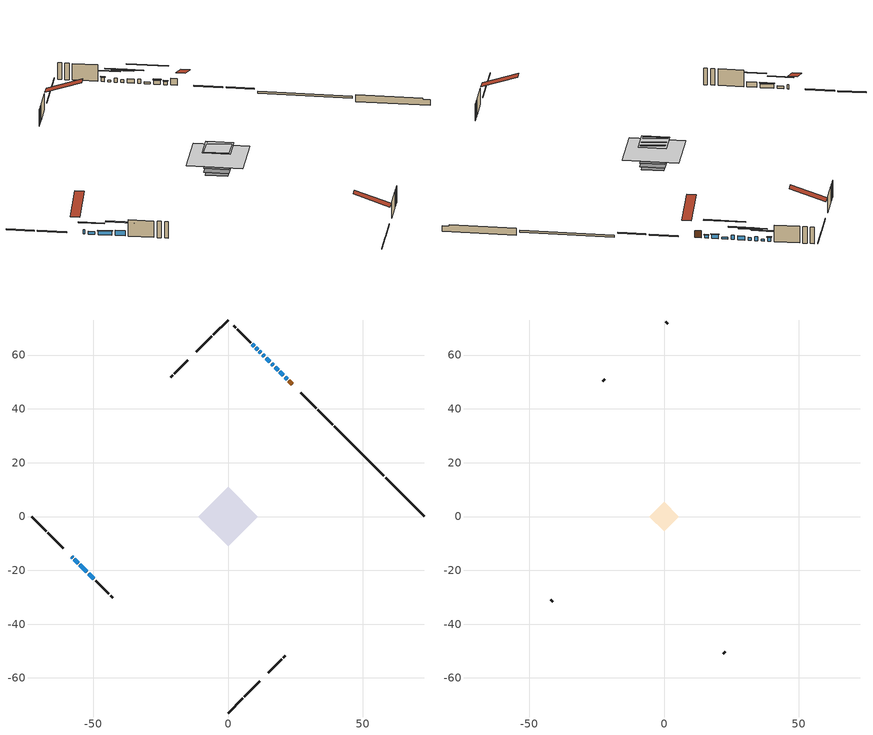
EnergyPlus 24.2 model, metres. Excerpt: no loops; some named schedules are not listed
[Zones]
conditioned space
 floor outside (Floor1 construction): -3.12,0 0,3.12 3.12,0 0,-3.12 z1.17
 floor adiabatic (Floor4 construction): -4.83,0 0,4.83 4.83,0 0,-4.83 z1.17
 floor adiabatic (AdiabaticFloorConstruction): -11.01,0 0,11.01 11.01,0 0,-11.01 z3.61
 floor foundation (Slab1 construction): -4.42,0 0,4.42 4.42,0 0,-4.42 z-0.9
 floor foundation (Slab2 construction): -4.83,0 0,4.83 4.83,0 0,-4.83 z0
 wall outside (RimJoist1 construction): 0,-73.04 5.47,-67.58 / -73.04,0 -67.58,-5.47 / 0,73.04 -5.47,67.58 / 38.86,34.18 33.4,39.65 z1.17:1.47
 wall outside (RimJoist2 construction): 6.12,-66.92 11.79,-61.25 / -66.92,-6.12 -61.25,-11.79 / -6.12,66.92 -11.79,61.25 / 32.74,40.3 27.07,45.97 z1.17:1.47
 wall outside (AdiabaticWallConstruction 1): 23.88,49.17 22.6,50.45 z1.17:3.2
 wall outside (AdiabaticWallConstruction): -58.06,-14.98 -57.74,-15.31 / 16.83,56.22 16.18,56.87 z1.17:2.39; -57.08,-15.96 -55.75,-17.29 z1.17:1.98; 21.94,51.1 21.28,51.77 / 13.54,59.51 12.89,60.16 z1.17:2.02; 20.62,52.42 19.29,53.75 / 15.52,57.52 14.19,58.85 z1.17:2.31; -55.09,-17.95 -52.45,-20.59 / 12.23,60.81 11.63,61.41 / 9.73,63.31 9.1,63.94 z1.17:2.3; 18.63,54.41 17.48,55.56 / 10.97,62.07 10.39,62.66 z1.17:1.68; -51.79,-21.25 -49.89,-23.15 z1.17:2.69
 wall outside (Wall1 construction): 14.98,-58.06 19.92,-53.12 / -49.23,-23.81 -44.3,-28.75 / -14.98,58.06 -19.92,53.12 / 8.45,64.6 3.51,69.54 z1.17:6.05
 wall outside (Wall3 construction): 20.58,-52.47 21.37,-51.67 / -43.64,-29.4 -42.84,-30.2 / -20.58,52.47 -21.37,51.67 / 2.85,70.19 2.06,70.99 z1.17:6.05
 wall foundation (FoundationWall1 construction): 58.6,14.44,-0.9 58.6,14.44,1.17 71.6,1.44,1.17 71.6,1.44,0.76 73.04,0,0.76 73.04,0,-0.9
 wall foundation (FoundationWall2 construction): 57.95,15.1 39.52,33.52 z0:0.61
 window (WindowConstruction 10): -58.06,-14.98 -57.74,-15.31 z1.17:2.39
 window (WindowConstruction 6): -57.08,-15.96 -55.75,-17.29 z1.17:1.98
 window (WindowConstruction 7): 21.94,51.1 21.28,51.77 z1.17:2.02
 window (WindowConstruction 8): 20.62,52.42 19.29,53.75 z1.17:2.31
 window (WindowConstruction 9): -55.09,-17.95 -52.45,-20.59 z1.17:2.3
 window (WindowConstruction 12): 18.63,54.41 17.48,55.56 z1.17:1.68
 window (WindowConstruction 11): 16.83,56.22 16.18,56.87 z1.17:2.39
 window (WindowConstruction): 15.52,57.52 14.19,58.85 z1.17:2.31
 window (WindowConstruction 1): 13.53,59.51 12.89,60.16 z1.17:2.02
 window (WindowConstruction 2): 12.23,60.81 11.63,61.41 z1.17:2.3
 window (WindowConstruction 3): 10.97,62.07 10.39,62.66 z1.17:1.68
 window (WindowConstruction 4): 9.73,63.31 9.1,63.94 z1.17:2.3
 window (WindowConstruction 5): -51.79,-21.25 -49.89,-23.15 z1.17:2.69
 door (Door): 23.88,49.17 22.6,50.45 z1.17:3.2
 ceiling adiabatic (AdiabaticFloorConstruction): 0,-11.01 11.01,0 0,11.01 -11.01,0 z3.61
attic - vented
 floor to conditioned space (Floor2 construction Reversed): -4.85,0 0,4.85 4.85,0 0,-4.85 z6.05
 floor to conditioned space (Floor3 construction Reversed): -5.49,0 0,5.49 5.49,0 0,-5.49 z6.05
 wall outside (Wall4 construction): 22.03,-51.01 22.77,-50.27 / -42.19,-30.86 -41.45,-31.6 / -22.03,51.01 -22.77,50.27 / 1.4,71.64 0.66,72.39 z1.17:6.05
 roof outside (Roof1 construction): 14.33,-58.72,6.05 7.2,-51.59,9.41 5.32,-53.46,9.41 12.45,-60.6,6.05; -58.72,-14.33,6.05 -51.59,-7.2,9.41 -53.46,-5.32,9.41 -60.6,-12.45,6.05; -14.33,58.72,6.05 -7.2,51.59,9.41 -5.32,53.46,9.41 -12.45,60.6,6.05; 24.53,48.51,6.05 17.4,41.38,9.41 19.28,39.5,9.41 26.41,46.63,6.05
shading: -53.88,-19.16 -58.95,-14.1 -59.24,-14.39 -54.17,-19.45 z4.62; 21.13,51.91 22.08,50.96 22.37,51.25 21.43,52.2 z2.22; 19.15,53.9 20.76,52.28 21.05,52.57 19.44,54.19 z2.51; -52.31,-20.74 -55.24,-17.81 -55.53,-18.1 -52.6,-21.03 z2.5; 13.95,59.1 22.17,50.88 22.46,51.17 14.24,59.39 z6.68; 12.33,60.72 17.39,55.66 17.68,55.95 12.62,61.01 z4.95; 11.02,62.02 15.4,57.64 15.69,57.93 11.31,62.31 z4.66; 9.76,63.28 14.1,58.95 14.39,59.24 10.05,63.57 z4.94; 8.52,64.52 12.84,60.2 13.13,60.5 8.81,64.81 z4.32; 8.96,64.08 9.87,63.17 10.16,63.46 9.25,64.37 z2.5; -48.02,-25.02 -53.66,-19.38 -53.95,-19.67 -48.32,-25.31 z5.33
[Building]
Building 1: Terrain=Suburbs
[Site:Location]
Montreal Intl AP_QC: Latitude {deg}=45.47; Longitude {deg}=-73.74; Time Zone {hr}=-5; Elevation {m}=36; Keep Site Location Information=Yes
[Site:GroundTemperature:Shallow]
2.07863, -0.316383, -0.508184, 0.628371, 5.19101, 9.73239, 13.6695, 16.1636, 16.3755, 14.347, 10.5102, 6.10817
[Site:WaterMainsTemperature]
Calculation Method=Schedule; Temperature Schedule=mains temperature schedule
[Material] Roughness=Rough; Thermal Absorptance=0.9
Name | Thickness {m} | Conductivity {W/m-K} | Density {kg/m3} | Specific Heat {J/kg-K} | Solar Absorptance | Visible Absorptance
asphalt or fiberglass shingles | 0.00635 | 0.162714 | 1121.4 | 1465.45 | 0.4 | 0.4
ceiling loosefill ins | 0.254 | 0.0480833 | 16.02 | 1046.75 | 0.7 | 0.7
ceiling loosefill ins 1 | 0.338667 | 0.0480833 | 16.02 | 1046.75 | 0.7 | 0.7
ceiling stud and cavity | 0.1397 | 0.184076 | 65.682 | 1177.47 | 0.7 | 0.7
ceiling stud and cavity 1 | 0.1397 | 0.181965 | 65.682 | 1177.47 | 0.7 | 0.7
concrete 4.0 in. | 0.1016 | 1.803125 | 2242.8 | 837.4 | 0.7 | 0.7
concrete 8.0 in. | 0.2032 | 1.803125 | 2242.8 | 837.4 | 0.7 | 0.7
door material | 0.04445 | 0.053851 | 512.64 | 1214.23 | 0.7 | 0.7
exterior vertical ins | 0.00736919 | 0.029427 | 32.04 | 1214.23 | 0.7 | 0.7
exterior vertical ins 1 | 0.00139922 | 0.029427 | 32.04 | 1214.23 | 0.7 | 0.7
floor covering | 0.0127 | 0.0433444 | 54.468 | 1339.84 | 0.6 | 0.6
floor covering 1 | 0.0127 | 9.015625 | 54.468 | 1339.84 | 0.6 | 0.6
floor rigid ins; wall rigid ins | 0.512978 | 0.029427 | 32.04 | 1214.23 | 0.7 | 0.7
floor stud and cavity | 0.1397 | 0.0928796 | 92.3553 | 1139.71 | 0.7 | 0.7
floor stud and cavity 1 | 0.0889 | 0.248462 | 50.32683 | 1063.81 | 0.7 | 0.7
floor stud and cavity 2 | 0.1397 | 1.75129 | 37.0049 | 1207.88 | 0.7 | 0.7
furniture material conditioned space 1 | 0.1524 | 0.115458 | 640.8 | 1214.23 | 0.6 | 0.6
gypsum board | 0.0127 | 0.160291 | 801 | 837.4 | 0.6 | 0.6
gypsum board 1 | 0.0127 | 0.160291 | 801 | 837.4 | 0.7 | 0.7
osb sheathing 0.5 in. | 0.0127 | 0.115458 | 512.64 | 1214.23 | 0.7 | 0.7
osb sheathing 0.75 in. | 0.01905 | 0.115458 | 512.64 | 1214.23 | 0.7 | 0.7
osb sheathing 2.0 in. | 0.0508 | 0.115458 | 512.64 | 1214.23 | 0.7 | 0.7
rim joist stud and cavity | 0.0508 | 0.0379815 | 125.044 | 1163.47 | 0.6 | 0.6
rim joist stud and cavity 1 | 0.0508 | 0.859146 | 125.044 | 1163.47 | 0.6 | 0.6
wall stud and cavity | 0.1397 | 0.0979488 | 139.0536 | 1170.24 | 0.7 | 0.7
wall stud and cavity 1 | 0.1397 | 0.0980698 | 139.0536 | 1170.24 | 0.7 | 0.7
wall stud and cavity 2 | 0.0889 | 6.9971 | 50.32683 | 1063.81 | 0.6 | 0.6
wall stud and cavity 3 | 0.0889 | 0.380278 | 52.3479 | 1209.89 | 0.7 | 0.7
wall stud and cavity 4 | 0.0889 | 0.391764 | 83.0341 | 1211.67 | 0.7 | 0.7
wood siding | 0.0254 | 0.102417 | 544.68 | 1172.36 | 0.4 | 0.4
wood siding 1 | 0.00254 | 0.102417 | 544.68 | 1172.36 | 0.4 | 0.4
wood siding 2; wood siding 3; wood siding 4 | 0.0254 | 0.102417 | 544.68 | 1172.36 | 0.7 | 0.7
[WindowMaterial:SimpleGlazingSystem]
Name | U-Factor {W/m2-K} | Solar Heat Gain Coefficient
WindowMaterial | 3.55216 | 0.7
WindowMaterial 1 | 3.98085 | 0.67
WindowMaterial 10 | 3.0383 | 0.46
WindowMaterial 11 | 4.43054 | 0.64
WindowMaterial 2 | 3.87864 | 0.68
WindowMaterial 3 | 4.42089 | 0.64
WindowMaterial 4 | 3.85366 | 0.68
WindowMaterial 5 | 3.78893 | 0.71
WindowMaterial 6 | 4.34764 | 0.68
WindowMaterial 7 | 3.077476 | 0.55
WindowMaterial 8 | 4.08646 | 0.7
WindowMaterial 9 | 3.1212 | 0.61
[Construction]
AdiabaticFloorConstruction: floor stud and cavity 2, floor rigid ins, osb sheathing 0.75 in., floor covering
AdiabaticWallConstruction: wood siding 3, wall rigid ins, wall stud and cavity 3, gypsum board
AdiabaticWallConstruction 1: wood siding 4, wall rigid ins, wall stud and cavity 3, gypsum board
Door: door material
Floor1 construction: floor stud and cavity, osb sheathing 0.75 in., floor covering
Floor2 construction Reversed: gypsum board, ceiling stud and cavity, ceiling loosefill ins
Floor3 construction Reversed: gypsum board, ceiling stud and cavity 1, ceiling loosefill ins 1
Floor4 construction: floor stud and cavity 1, floor covering 1
FoundationWall1 construction; FoundationWall2 construction: concrete 8.0 in., gypsum board 1
furniture construction conditioned space 1: furniture material conditioned space 1
PartitionWallConstruction: gypsum board, wall stud and cavity 4, gypsum board
RimJoist1 construction: wood siding 2, osb sheathing 2.0 in., rim joist stud and cavity
RimJoist2 construction: wood siding 2, osb sheathing 2.0 in., rim joist stud and cavity 1
Roof1 construction: asphalt or fiberglass shingles
Slab1 construction; Slab2 construction: concrete 4.0 in.
Wall1 construction: wood siding, osb sheathing 0.5 in., wall stud and cavity, gypsum board
Wall3 construction: wood siding, osb sheathing 0.5 in., wall stud and cavity 1, gypsum board
Wall4 construction: wood siding 1, wall stud and cavity 2
WindowConstruction; WindowConstruction 8: WindowMaterial
WindowConstruction 1: WindowMaterial 1
WindowConstruction 10: WindowMaterial 9
WindowConstruction 11: WindowMaterial 10
WindowConstruction 12: WindowMaterial 11
WindowConstruction 2: WindowMaterial 2
WindowConstruction 3: WindowMaterial 3
WindowConstruction 4: WindowMaterial 4
WindowConstruction 5: WindowMaterial 5
WindowConstruction 6: WindowMaterial 6
WindowConstruction 7: WindowMaterial 7
WindowConstruction 9: WindowMaterial 8
[Zone] Multiplier=1; Part of Total Floor Area=Yes
Name | Volume {m3}
attic - vented | 58.5062
conditioned space | 490.2
[Space]
Name | Zone | Volume {m3}
attic - vented 1 | attic - vented | 58.5062
conditioned space 1 | conditioned space | 490.2
[ZoneInfiltration:EffectiveLeakageArea]
infil attic - vented 1: Zone or Space=attic - vented 1; Schedule=Always On Discrete; Effective Air Leakage Area {cm2}=4288.4; Stack Coefficient=0.00057289; Wind Coefficient=1.61717e-05
[ZoneMixing]
whole house fan mix: Zone or Space=attic - vented; Schedule=Always On Continuous; Design Flow Rate Calculation Method=Flow/Zone; Design Flow Rate {m3/s}=0; Source Zone or Space=conditioned space
[SurfaceProperty:ExposedFoundationPerimeter] Exposed Perimeter Calculation Method=TotalExposedPerimeter
Name | Total Exposed Perimeter {m}
Slab1 | 20.422
Slab2 | 26.06
[InternalMass] Zone or ZoneList=conditioned space; Space or SpaceList=conditioned space 1
Name | Construction | Surface Area {m2}
furniture mass conditioned space 1 | furniture construction conditioned space 1 | 157.756
partition wall mass | PartitionWallConstruction | 347.659
[Lights]
interior lighting: Zone or ZoneList or Space or SpaceList=conditioned space 1; Schedule=interior lighting schedule; Design Level Calculation Method=LightingLevel; Lighting Level {W}=343.2; Return Air Fraction=0; Fraction Radiant=0.6; Fraction Visible=0.2; Fraction Replaceable=1
[People]
occupants: Zone or ZoneList or Space or SpaceList=conditioned space 1; Number of People Schedule=occupants schedule; Number of People Calculation Method=People; Number of People=3; Fraction Radiant=0.314171; Sensible Heat Fraction=0.56303; Activity Level Schedule=occupants activity schedule; Carbon Dioxide Generation Rate {m3/s-W}=0; Enable ASHRAE 55 Comfort Warnings=No; Mean Radiant Temperature Calculation Type=EnclosureAveraged
[ElectricEquipment] Zone or ZoneList or Space or SpaceList=conditioned space 1; Design Level Calculation Method=EquipmentLevel
Name | Schedule | Design Level {W} | Fraction Latent | Fraction Radiant | Fraction Lost
clothes dryer | clothes dryer schedule | 140.772 | 0.015 | 0.081 | 0.85
clothes washer | clothes washer schedule | 32.1985 | 0.03 | 0.162 | 0.7
cooking range | cooking range schedule | 215.147 | 0.08 | 0.432 | 0.2
dishwasher | dishwasher schedule | 66.8632 | 0.3 | 0.18 | 0.4
fridge | fridge schedule | 72.9452 | 0 | 0.6 | 0
mech vent bath fan 0 | mech vent bath fan 0 schedule | 50.2 | 0 | 0 | 1
mech vent house fan | mech vent house fan schedule | 0.95 | 0 | 0 | 1
mech vent house fan cfis | mech vent house fan cfis schedule | 0 | 0 | 0 | 0
mech vent range fan 0 | mech vent range fan 0 schedule | 57 | 0 | 0 | 1
misc plug loads | misc plug loads schedule | 494.7 | 0.045 | 0.513 | 0.1
whole house fan | Always On Discrete | 0 | 0 | 0 | 1
[OtherEquipment] Zone or ZoneList or Space or SpaceList=conditioned space 1; Design Level Calculation Method=EquipmentLevel
Name | Fuel Type | Schedule | Design Level {W} | Fraction Latent | Fraction Radiant | Fraction Lost
clothes dryer 1 | Electricity | clothes dryer schedule | 0 | 0.015 | 0.081 | 0.85
cooking range 1 | Electricity | cooking range schedule | 0 | 0.08 | 0.432 | 0.2
general water use latent | None | general water use schedule | 62.594 | 1 | 0 | 0
general water use sensible | None | general water use schedule | -61.6891 | 0 | 0.6 | 0
mech vent house fan latent load | None | Always On Discrete | 0 | 1 | 0 | 0
mech vent house fan sensible load | None | Always On Discrete | 0 | 0 | 0 | 0
water heater energy adjustment1 | NaturalGas | Always On Discrete | 0.01 | 0 | 0 | 1
[ZoneInfiltration:DesignFlowRate] Zone or ZoneList or Space or SpaceList=conditioned space 1; Schedule=Always On Discrete; Design Flow Rate Calculation Method=Flow/Zone; Design Flow Rate {m3/s}=0
infil flow; natural vent flow; whole house fan flow
[Foundation:Kiva] Initial Indoor Air Temperature {C}=18; Wall Depth Below Slab {m}=0.2032; Custom Block X Position 1 {m}=0.2159; Custom Block Z Position 1 {m}=0
Name | Wall Height Above Grade {m} | Custom Block Material Name 1 | Custom Block Depth 1 {m}
Foundation Kiva 1 | 1.16997 | exterior vertical ins | 2.06999
Foundation Kiva 2 | 0.609996 | exterior vertical ins 1 | 0.609996
[Foundation:Kiva:Settings]
Soil Conductivity {W/m-K}=0.849921; Soil Density {kg/m3}=1842.3; Soil Specific Heat {J/kg-K}=418.7; Ground Solar Absorptivity=0.9; Ground Thermal Absorptivity=0.9; Ground Surface Roughness {m}=0.03; Far-Field Width {m}=40; Deep-Ground Boundary Condition=ZeroFlux; Deep-Ground Depth {m}=40; Minimum Cell Dimension {m}=0.2; Maximum Cell Growth Coefficient=3; Simulation Timestep=Timestep
[Exterior:Lights]
exterior lighting: Schedule=exterior lighting schedule; Design Level {W}=75.6
[Schedule:Constant]
Name | Hourly Value
Always On Continuous; mech vent house fan schedule; mech vent house fan cfis schedule; Always On Discrete | 1
occupants activity schedule | 117.228
fridge schedule | 0
[Schedule:Week:Daily]
interior lighting schedule Week Rule - Jan1-Jan27: interior lighting schedule day, interior lighting schedule day, interior lighting schedule day, interior lighting schedule day, interior lighting schedule day, interior lighting schedule day, interior lighting schedule day, interior lighting schedule default day, interior lighting schedule default day, interior lighting schedule default day, interior lighting schedule default day, interior lighting schedule default day
interior lighting schedule Week Rule - Jan28-Feb3: interior lighting schedule day, interior lighting schedule day, interior lighting schedule day, interior lighting schedule day, interior lighting schedule day 1, interior lighting schedule day 1, interior lighting schedule day 1, interior lighting schedule default day, interior lighting schedule default day, interior lighting schedule default day, interior lighting schedule default day, interior lighting schedule default day
interior lighting schedule Week Rule - Feb4-Feb24: interior lighting schedule day 1, interior lighting schedule day 1, interior lighting schedule day 1, interior lighting schedule day 1, interior lighting schedule day 1, interior lighting schedule day 1, interior lighting schedule day 1, interior lighting schedule default day, interior lighting schedule default day, interior lighting schedule default day, interior lighting schedule default day, interior lighting schedule default day
interior lighting schedule Week Rule - Feb25-Mar3: interior lighting schedule day 1, interior lighting schedule day 1, interior lighting schedule day 1, interior lighting schedule day 1, interior lighting schedule day 2, interior lighting schedule day 2, interior lighting schedule day 2, interior lighting schedule default day, interior lighting schedule default day, interior lighting schedule default day, interior lighting schedule default day, interior lighting schedule default day
interior lighting schedule Week Rule - Mar4-Mar31: interior lighting schedule day 2, interior lighting schedule day 2, interior lighting schedule day 2, interior lighting schedule day 2, interior lighting schedule day 2, interior lighting schedule day 2, interior lighting schedule day 2, interior lighting schedule default day, interior lighting schedule default day, interior lighting schedule default day, interior lighting schedule default day, interior lighting schedule default day
interior lighting schedule Week Rule - Apr1-Apr28: interior lighting schedule day 3, interior lighting schedule day 3, interior lighting schedule day 3, interior lighting schedule day 3, interior lighting schedule day 3, interior lighting schedule day 3, interior lighting schedule day 3, interior lighting schedule default day, interior lighting schedule default day, interior lighting schedule default day, interior lighting schedule default day, interior lighting schedule default day
interior lighting schedule Week Rule - Apr29-May5: interior lighting schedule day 3, interior lighting schedule day 3, interior lighting schedule day 4, interior lighting schedule day 4, interior lighting schedule day 4, interior lighting schedule day 4, interior lighting schedule day 4, interior lighting schedule default day, interior lighting schedule default day, interior lighting schedule default day, interior lighting schedule default day, interior lighting schedule default day
interior lighting schedule Week Rule - May6-May26: interior lighting schedule day 4, interior lighting schedule day 4, interior lighting schedule day 4, interior lighting schedule day 4, interior lighting schedule day 4, interior lighting schedule day 4, interior lighting schedule day 4, interior lighting schedule default day, interior lighting schedule default day, interior lighting schedule default day, interior lighting schedule default day, interior lighting schedule default day
interior lighting schedule Week Rule - May27-Jun2: interior lighting schedule day 4, interior lighting schedule day 4, interior lighting schedule day 4, interior lighting schedule day 4, interior lighting schedule day 4, interior lighting schedule day 5, interior lighting schedule day 5, interior lighting schedule default day, interior lighting schedule default day, interior lighting schedule default day, interior lighting schedule default day, interior lighting schedule default day
interior lighting schedule Week Rule - Jun3-Jun30: interior lighting schedule day 5, interior lighting schedule day 5, interior lighting schedule day 5, interior lighting schedule day 5, interior lighting schedule day 5, interior lighting schedule day 5, interior lighting schedule day 5, interior lighting schedule default day, interior lighting schedule default day, interior lighting schedule default day, interior lighting schedule default day, interior lighting schedule default day
interior lighting schedule Week Rule - Jul1-Jul28: interior lighting schedule day 6, interior lighting schedule day 6, interior lighting schedule day 6, interior lighting schedule day 6, interior lighting schedule day 6, interior lighting schedule day 6, interior lighting schedule day 6, interior lighting schedule default day, interior lighting schedule default day, interior lighting schedule default day, interior lighting schedule default day, interior lighting schedule default day
interior lighting schedule Week Rule - Jul29-Aug4: interior lighting schedule day 6, interior lighting schedule day 6, interior lighting schedule day 6, interior lighting schedule day 7, interior lighting schedule day 7, interior lighting schedule day 7, interior lighting schedule day 7, interior lighting schedule default day, interior lighting schedule default day, interior lighting schedule default day, interior lighting schedule default day, interior lighting schedule default day
interior lighting schedule Week Rule - Aug5-Aug25: interior lighting schedule day 7, interior lighting schedule day 7, interior lighting schedule day 7, interior lighting schedule day 7, interior lighting schedule day 7, interior lighting schedule day 7, interior lighting schedule day 7, interior lighting schedule default day, interior lighting schedule default day, interior lighting schedule default day, interior lighting schedule default day, interior lighting schedule default day
interior lighting schedule Week Rule - Aug26-Sep1: interior lighting schedule day 7, interior lighting schedule day 7, interior lighting schedule day 7, interior lighting schedule day 7, interior lighting schedule day 7, interior lighting schedule day 7, interior lighting schedule day 8, interior lighting schedule default day, interior lighting schedule default day, interior lighting schedule default day, interior lighting schedule default day, interior lighting schedule default day
interior lighting schedule Week Rule - Sep2-Sep29: interior lighting schedule day 8, interior lighting schedule day 8, interior lighting schedule day 8, interior lighting schedule day 8, interior lighting schedule day 8, interior lighting schedule day 8, interior lighting schedule day 8, interior lighting schedule default day, interior lighting schedule default day, interior lighting schedule default day, interior lighting schedule default day, interior lighting schedule default day
interior lighting schedule Week Rule - Sep30-Oct6: interior lighting schedule day 8, interior lighting schedule day 9, interior lighting schedule day 9, interior lighting schedule day 9, interior lighting schedule day 9, interior lighting schedule day 9, interior lighting schedule day 9, interior lighting schedule default day, interior lighting schedule default day, interior lighting schedule default day, interior lighting schedule default day, interior lighting schedule default day
interior lighting schedule Week Rule - Oct7-Oct27: interior lighting schedule day 9, interior lighting schedule day 9, interior lighting schedule day 9, interior lighting schedule day 9, interior lighting schedule day 9, interior lighting schedule day 9, interior lighting schedule day 9, interior lighting schedule default day, interior lighting schedule default day, interior lighting schedule default day, interior lighting schedule default day, interior lighting schedule default day
interior lighting schedule Week Rule - Oct28-Nov3: interior lighting schedule day 9, interior lighting schedule day 9, interior lighting schedule day 9, interior lighting schedule day 9, interior lighting schedule day 10, interior lighting schedule day 10, interior lighting schedule day 10, interior lighting schedule default day, interior lighting schedule default day, interior lighting schedule default day, interior lighting schedule default day, interior lighting schedule default day
interior lighting schedule Week Rule - Nov4-Nov24: interior lighting schedule day 10, interior lighting schedule day 10, interior lighting schedule day 10, interior lighting schedule day 10, interior lighting schedule day 10, interior lighting schedule day 10, interior lighting schedule day 10, interior lighting schedule default day, interior lighting schedule default day, interior lighting schedule default day, interior lighting schedule default day, interior lighting schedule default day
interior lighting schedule Week Rule - Nov25-Dec1: interior lighting schedule day 10, interior lighting schedule day 10, interior lighting schedule day 10, interior lighting schedule day 10, interior lighting schedule day 10, interior lighting schedule day 10, interior lighting schedule day 11, interior lighting schedule default day, interior lighting schedule default day, interior lighting schedule default day, interior lighting schedule default day, interior lighting schedule default day
interior lighting schedule Week Rule - Dec2-Dec31: interior lighting schedule day 11, interior lighting schedule day 11, interior lighting schedule day 11, interior lighting schedule day 11, interior lighting schedule day 11, interior lighting schedule day 11, interior lighting schedule day 11, interior lighting schedule default day, interior lighting schedule default day, interior lighting schedule default day, interior lighting schedule default day, interior lighting schedule default day
occupants schedule Week Rule - Jan1-Dec31: occupants schedule day, occupants schedule day, occupants schedule day, occupants schedule day, occupants schedule day, occupants schedule day, occupants schedule day, occupants schedule default day, occupants schedule default day, occupants schedule default day, occupants schedule default day, occupants schedule default day
clothes dryer schedule Week Rule - Jan1-Dec31: clothes dryer schedule day, clothes dryer schedule day, clothes dryer schedule day, clothes dryer schedule day, clothes dryer schedule day, clothes dryer schedule day, clothes dryer schedule day, clothes dryer schedule default day, clothes dryer schedule default day, clothes dryer schedule default day, clothes dryer schedule default day, clothes dryer schedule default day
clothes washer schedule Week Rule - Jan1-Dec31: clothes washer schedule day, clothes washer schedule day, clothes washer schedule day, clothes washer schedule day, clothes washer schedule day, clothes washer schedule day, clothes washer schedule day, clothes washer schedule default day, clothes washer schedule default day, clothes washer schedule default day, clothes washer schedule default day, clothes washer schedule default day
cooking range schedule Week Rule - Jan1-Dec31: cooking range schedule day, cooking range schedule day, cooking range schedule day, cooking range schedule day, cooking range schedule day, cooking range schedule day, cooking range schedule day, cooking range schedule default day, cooking range schedule default day, cooking range schedule default day, cooking range schedule default day, cooking range schedule default day
dishwasher schedule Week Rule - Jan1-Dec31: dishwasher schedule day, dishwasher schedule day, dishwasher schedule day, dishwasher schedule day, dishwasher schedule day, dishwasher schedule day, dishwasher schedule day, dishwasher schedule default day, dishwasher schedule default day, dishwasher schedule default day, dishwasher schedule default day, dishwasher schedule default day
mech vent bath fan 0 schedule Week Rule - Jan1-Dec31: mech vent bath fan 0 schedule day, mech vent bath fan 0 schedule day, mech vent bath fan 0 schedule day, mech vent bath fan 0 schedule day, mech vent bath fan 0 schedule day, mech vent bath fan 0 schedule day, mech vent bath fan 0 schedule day, mech vent bath fan 0 schedule default day, mech vent bath fan 0 schedule default day, mech vent bath fan 0 schedule default day, mech vent bath fan 0 schedule default day, mech vent bath fan 0 schedule default day
mech vent range fan 0 schedule Week Rule - Jan1-Dec31: mech vent range fan 0 schedule day, mech vent range fan 0 schedule day, mech vent range fan 0 schedule day, mech vent range fan 0 schedule day, mech vent range fan 0 schedule day, mech vent range fan 0 schedule day, mech vent range fan 0 schedule day, mech vent range fan 0 schedule default day, mech vent range fan 0 schedule default day, mech vent range fan 0 schedule default day, mech vent range fan 0 schedule default day, mech vent range fan 0 schedule default day
misc plug loads schedule Week Rule - Jan1-Dec31: misc plug loads schedule day, misc plug loads schedule day, misc plug loads schedule day, misc plug loads schedule day, misc plug loads schedule day, misc plug loads schedule day, misc plug loads schedule day, misc plug loads schedule default day, misc plug loads schedule default day, misc plug loads schedule default day, misc plug loads schedule default day, misc plug loads schedule default day
general water use schedule Week Rule - Jan1-Dec31: general water use schedule day, general water use schedule day, general water use schedule day, general water use schedule day, general water use schedule day, general water use schedule day, general water use schedule day, general water use schedule default day, general water use schedule default day, general water use schedule default day, general water use schedule default day, general water use schedule default day
exterior lighting schedule Week Rule - Jan1-Jan27: exterior lighting schedule day, exterior lighting schedule day, exterior lighting schedule day, exterior lighting schedule day, exterior lighting schedule day, exterior lighting schedule day, exterior lighting schedule day, exterior lighting schedule default day, exterior lighting schedule default day, exterior lighting schedule default day, exterior lighting schedule default day, exterior lighting schedule default day
exterior lighting schedule Week Rule - Jan28-Feb3: exterior lighting schedule day, exterior lighting schedule day, exterior lighting schedule day, exterior lighting schedule day, exterior lighting schedule day 1, exterior lighting schedule day 1, exterior lighting schedule day 1, exterior lighting schedule default day, exterior lighting schedule default day, exterior lighting schedule default day, exterior lighting schedule default day, exterior lighting schedule default day
exterior lighting schedule Week Rule - Feb4-Feb24: exterior lighting schedule day 1, exterior lighting schedule day 1, exterior lighting schedule day 1, exterior lighting schedule day 1, exterior lighting schedule day 1, exterior lighting schedule day 1, exterior lighting schedule day 1, exterior lighting schedule default day, exterior lighting schedule default day, exterior lighting schedule default day, exterior lighting schedule default day, exterior lighting schedule default day
exterior lighting schedule Week Rule - Feb25-Mar3: exterior lighting schedule day 1, exterior lighting schedule day 1, exterior lighting schedule day 1, exterior lighting schedule day 1, exterior lighting schedule day 2, exterior lighting schedule day 2, exterior lighting schedule day 2, exterior lighting schedule default day, exterior lighting schedule default day, exterior lighting schedule default day, exterior lighting schedule default day, exterior lighting schedule default day
exterior lighting schedule Week Rule - Mar4-Mar31: exterior lighting schedule day 2, exterior lighting schedule day 2, exterior lighting schedule day 2, exterior lighting schedule day 2, exterior lighting schedule day 2, exterior lighting schedule day 2, exterior lighting schedule day 2, exterior lighting schedule default day, exterior lighting schedule default day, exterior lighting schedule default day, exterior lighting schedule default day, exterior lighting schedule default day
exterior lighting schedule Week Rule - Apr1-Apr28: exterior lighting schedule day 3, exterior lighting schedule day 3, exterior lighting schedule day 3, exterior lighting schedule day 3, exterior lighting schedule day 3, exterior lighting schedule day 3, exterior lighting schedule day 3, exterior lighting schedule default day, exterior lighting schedule default day, exterior lighting schedule default day, exterior lighting schedule default day, exterior lighting schedule default day
exterior lighting schedule Week Rule - Apr29-May5: exterior lighting schedule day 3, exterior lighting schedule day 3, exterior lighting schedule day 4, exterior lighting schedule day 4, exterior lighting schedule day 4, exterior lighting schedule day 4, exterior lighting schedule day 4, exterior lighting schedule default day, exterior lighting schedule default day, exterior lighting schedule default day, exterior lighting schedule default day, exterior lighting schedule default day
exterior lighting schedule Week Rule - May6-May26: exterior lighting schedule day 4, exterior lighting schedule day 4, exterior lighting schedule day 4, exterior lighting schedule day 4, exterior lighting schedule day 4, exterior lighting schedule day 4, exterior lighting schedule day 4, exterior lighting schedule default day, exterior lighting schedule default day, exterior lighting schedule default day, exterior lighting schedule default day, exterior lighting schedule default day
exterior lighting schedule Week Rule - May27-Jun2: exterior lighting schedule day 4, exterior lighting schedule day 4, exterior lighting schedule day 4, exterior lighting schedule day 4, exterior lighting schedule day 4, exterior lighting schedule day 5, exterior lighting schedule day 5, exterior lighting schedule default day, exterior lighting schedule default day, exterior lighting schedule default day, exterior lighting schedule default day, exterior lighting schedule default day
exterior lighting schedule Week Rule - Jun3-Jun30: exterior lighting schedule day 5, exterior lighting schedule day 5, exterior lighting schedule day 5, exterior lighting schedule day 5, exterior lighting schedule day 5, exterior lighting schedule day 5, exterior lighting schedule day 5, exterior lighting schedule default day, exterior lighting schedule default day, exterior lighting schedule default day, exterior lighting schedule default day, exterior lighting schedule default day
exterior lighting schedule Week Rule - Jul1-Jul28: exterior lighting schedule day 6, exterior lighting schedule day 6, exterior lighting schedule day 6, exterior lighting schedule day 6, exterior lighting schedule day 6, exterior lighting schedule day 6, exterior lighting schedule day 6, exterior lighting schedule default day, exterior lighting schedule default day, exterior lighting schedule default day, exterior lighting schedule default day, exterior lighting schedule default day
exterior lighting schedule Week Rule - Jul29-Aug4: exterior lighting schedule day 6, exterior lighting schedule day 6, exterior lighting schedule day 6, exterior lighting schedule day 7, exterior lighting schedule day 7, exterior lighting schedule day 7, exterior lighting schedule day 7, exterior lighting schedule default day, exterior lighting schedule default day, exterior lighting schedule default day, exterior lighting schedule default day, exterior lighting schedule default day
[Schedule:Year]
interior lighting schedule: interior lighting schedule Week Rule - Jan1-Jan27, 1, 1, 1, 27, interior lighting schedule Week Rule - Jan28-Feb3, 1, 28, 2, 3, interior lighting schedule Week Rule - Feb4-Feb24, 2, 4, 2, 24, interior lighting schedule Week Rule - Feb25-Mar3, 2, 25, 3, 3, interior lighting schedule Week Rule - Mar4-Mar31, 3, 4, 3, 31, interior lighting schedule Week Rule - Apr1-Apr28, 4, 1, 4, 28, interior lighting schedule Week Rule - Apr29-May5, 4, 29, 5, 5, interior lighting schedule Week Rule - May6-May26, 5, 6, 5, 26, interior lighting schedule Week Rule - May27-Jun2, 5, 27, 6, 2, interior lighting schedule Week Rule - Jun3-Jun30, 6, 3, 6, 30, interior lighting schedule Week Rule - Jul1-Jul28, 7, 1, 7, 28, interior lighting schedule Week Rule - Jul29-Aug4, 7, 29, 8, 4, interior lighting schedule Week Rule - Aug5-Aug25, 8, 5, 8, 25, interior lighting schedule Week Rule - Aug26-Sep1, 8, 26, 9, 1, interior lighting schedule Week Rule - Sep2-Sep29, 9, 2, 9, 29, interior lighting schedule Week Rule - Sep30-Oct6, 9, 30, 10, 6, interior lighting schedule Week Rule - Oct7-Oct27, 10, 7, 10, 27, interior lighting schedule Week Rule - Oct28-Nov3, 10, 28, 11, 3, interior lighting schedule Week Rule - Nov4-Nov24, 11, 4, 11, 24, interior lighting schedule Week Rule - Nov25-Dec1, 11, 25, 12, 1, interior lighting schedule Week Rule - Dec2-Dec31, 12, 2, 12, 31
occupants schedule: occupants schedule Week Rule - Jan1-Dec31, 1, 1, 12, 31
clothes dryer schedule: clothes dryer schedule Week Rule - Jan1-Dec31, 1, 1, 12, 31
clothes washer schedule: clothes washer schedule Week Rule - Jan1-Dec31, 1, 1, 12, 31
cooking range schedule: cooking range schedule Week Rule - Jan1-Dec31, 1, 1, 12, 31
dishwasher schedule: dishwasher schedule Week Rule - Jan1-Dec31, 1, 1, 12, 31
mech vent bath fan 0 schedule: mech vent bath fan 0 schedule Week Rule - Jan1-Dec31, 1, 1, 12, 31
mech vent range fan 0 schedule: mech vent range fan 0 schedule Week Rule - Jan1-Dec31, 1, 1, 12, 31
misc plug loads schedule: misc plug loads schedule Week Rule - Jan1-Dec31, 1, 1, 12, 31
general water use schedule: general water use schedule Week Rule - Jan1-Dec31, 1, 1, 12, 31
exterior lighting schedule: exterior lighting schedule Week Rule - Jan1-Jan27, 1, 1, 1, 27, exterior lighting schedule Week Rule - Jan28-Feb3, 1, 28, 2, 3, exterior lighting schedule Week Rule - Feb4-Feb24, 2, 4, 2, 24, exterior lighting schedule Week Rule - Feb25-Mar3, 2, 25, 3, 3, exterior lighting schedule Week Rule - Mar4-Mar31, 3, 4, 3, 31, exterior lighting schedule Week Rule - Apr1-Apr28, 4, 1, 4, 28, exterior lighting schedule Week Rule - Apr29-May5, 4, 29, 5, 5, exterior lighting schedule Week Rule - May6-May26, 5, 6, 5, 26, exterior lighting schedule Week Rule - May27-Jun2, 5, 27, 6, 2, exterior lighting schedule Week Rule - Jun3-Jun30, 6, 3, 6, 30, exterior lighting schedule Week Rule - Jul1-Jul28, 7, 1, 7, 28, exterior lighting schedule Week Rule - Jul29-Aug4, 7, 29, 8, 4, exterior lighting schedule Week Rule - Aug5-Aug25, 8, 5, 8, 25, exterior lighting schedule Week Rule - Aug26-Sep1, 8, 26, 9, 1, exterior lighting schedule Week Rule - Sep2-Sep29, 9, 2, 9, 29, exterior lighting schedule Week Rule - Sep30-Oct6, 9, 30, 10, 6, exterior lighting schedule Week Rule - Oct7-Oct27, 10, 7, 10, 27, exterior lighting schedule Week Rule - Oct28-Nov3, 10, 28, 11, 3, exterior lighting schedule Week Rule - Nov4-Nov24, 11, 4, 11, 24, exterior lighting schedule Week Rule - Nov25-Dec1, 11, 25, 12, 1, exterior lighting schedule Week Rule - Dec2-Dec31, 12, 2, 12, 31
[Schedule:Compact]
mains temperature schedule: Through: 01/01, For: AllDays, Until: 24:00, 6.56833, Through: 01/02, For: AllDays, Until: 24:00, 6.48722, Through: 01/03, For: AllDays, Until: 24:00, 6.40722, Through: 01/04, For: AllDays, Until: 24:00, 6.32889, Through: 01/05, For: AllDays, Until: 24:00, 6.25167, Through: 01/06, For: AllDays, Until: 24:00, 6.17611, Through: 01/07, For: AllDays, Until: 24:00, 6.10222, Through: 01/08, For: AllDays, Until: 24:00, 6.02944, Through: 01/09, For: AllDays, Until: 24:00, 5.95833, Through: 01/10, For: AllDays, Until: 24:00, 5.88889, Through: 01/11, For: AllDays, Until: 24:00, 5.82056, Through: 01/12, For: AllDays, Until: 24:00, 5.75444, Through: 01/13, For: AllDays, Until: 24:00, 5.68944, Through: 01/14, For: AllDays, Until: 24:00, 5.62611, Through: 01/15, For: AllDays, Until: 24:00, 5.56444, Through: 01/16, For: AllDays, Until: 24:00, 5.50444, Through: 01/17, For: AllDays, Until: 24:00, 5.44611, Through: 01/18, For: AllDays, Until: 24:00, 5.38944, Through: 01/19, For: AllDays, Until: 24:00, 5.33389, Through: 01/20, For: AllDays, Until: 24:00, 5.28111, Through: 01/21, For: AllDays, Until: 24:00, 5.22944, Through: 01/22, For: AllDays, Until: 24:00, 5.17944, Through: 01/23, For: AllDays, Until: 24:00, 5.13111, Through: 01/24, For: AllDays, Until: 24:00, 5.085, Through: 01/25, For: AllDays, Until: 24:00, 5.04056, Through: 01/26, For: AllDays, Until: 24:00, 4.99778, Through: 01/27, For: AllDays, Until: 24:00, 4.95667, Through: 01/28, For: AllDays, Until: 24:00, 4.91778, Through: 01/29, For: AllDays, Until: 24:00, 4.88056, Through: 01/30, For: AllDays, Until: 24:00, 4.845, Through: 01/31, For: AllDays, Until: 24:00, 4.81167, Through: 02/01, For: AllDays, Until: 24:00, 4.77944, Through: 02/02, For: AllDays, Until: 24:00, 4.75, Through: 02/03, For: AllDays, Until: 24:00, 4.72167, Through: 02/04, For: AllDays, Until: 24:00, 4.69611, Through: 02/05, For: AllDays, Until: 24:00, 4.67167, Through: 02/06, For: AllDays, Until: 24:00, 4.64944, Through: 02/07, For: AllDays, Until: 24:00, 4.62889, Through: 02/08, For: AllDays, Until: 24:00, 4.61056, Through: 02/09, For: AllDays, Until: 24:00, 4.59389, Through: 02/10, For: AllDays, Until: 24:00, 4.57944, Through: 02/11, For: AllDays, Until: 24:00, 4.56667, Through: 02/12, For: AllDays, Until: 24:00, 4.55611, Through: 02/13, For: AllDays, Until: 24:00, 4.54722, Through: 02/14, For: AllDays, Until: 24:00, 4.54056, Through: 02/15, For: AllDays, Until: 24:00, 4.53556, Through: 02/16, For: AllDays, Until: 24:00, 4.53278, Through: 02/17, For: AllDays, Until: 24:00, 4.53167, Through: 02/18, For: AllDays, Until: 24:00, 4.53278, Through: 02/19, For: AllDays, Until: 24:00, 4.53556, Through: 02/20, For: AllDays, Until: 24:00, 4.54056, Through: 02/21, For: AllDays, Until: 24:00, 4.54722, Through: 02/22, For: AllDays, Until: 24:00, 4.55611, Through: 02/23, For: AllDays, Until: 24:00, 4.56667, Through: 02/24, For: AllDays, Until: 24:00, 4.57944, Through: 02/25, For: AllDays, Until: 24:00, 4.59389, Through: 02/26, For: AllDays, Until: 24:00, 4.61056, Through: 02/27, For: AllDays, Until: 24:00, 4.62889, Through: 02/28, For: AllDays, Until: 24:00, 4.64889, Through: 03/01, For: AllDays, Until: 24:00, 4.67111, Through: 03/02, For: AllDays, Until: 24:00, 4.69556, Through: 03/03, For: AllDays, Until: 24:00, 4.72167, Through: 03/04, For: AllDays, Until: 24:00, 4.74944, Through: 03/05, For: AllDays, Until: 24:00, 4.77944, Through: 03/06, For: AllDays, Until: 24:00, 4.81111, Through: 03/07, For: AllDays, Until: 24:00, 4.84444, Through: 03/08, For: AllDays, Until: 24:00, 4.88, Through: 03/09, For: AllDays, Until: 24:00, 4.91722, Through: 03/10, For: AllDays, Until: 24:00, 4.95611, Through: 03/11, For: AllDays, Until: 24:00, 4.99722, Through: 03/12, For: AllDays, Until: 24:00, 5.04, Through: 03/13, For: AllDays, Until: 24:00, 5.08444, Through: 03/14, For: AllDays, Until: 24:00, 5.13056, Through: 03/15, For: AllDays, Until: 24:00, 5.17889, Through: 03/16, For: AllDays, Until: 24:00, 5.22833, Through: 03/17, For: AllDays, Until: 24:00, 5.28, Through: 03/18, For: AllDays, Until: 24:00, 5.33333, Through: 03/19, For: AllDays, Until: 24:00, 5.38833, Through: 03/20, For: AllDays, Until: 24:00, 5.445, Through: 03/21, For: AllDays, Until: 24:00, 5.50333, Through: 03/22, For: AllDays, Until: 24:00, 5.56333, Through: 03/23, For: AllDays, Until: 24:00, 5.625, Through: 03/24, For: AllDays, Until: 24:00, 5.68833, Through: 03/25, For: AllDays, Until: 24:00, 5.75333, Through: 03/26, For: AllDays, Until: 24:00, 5.81944, Through: 03/27, For: AllDays, Until: 24:00, 5.88778, Through: 03/28, For: AllDays, Until: 24:00, 5.95722, Through: 03/29, For: AllDays, Until: 24:00, 6.02833, Through: 03/30, For: AllDays, Until: 24:00, 6.10111, Through: 03/31, For: AllDays, Until: 24:00, 6.175, Through: 04/01, For: AllDays, Until: 24:00, 6.25056, Through: 04/02, For: AllDays, Until: 24:00, 6.32778, Through: 04/03, For: AllDays, Until: 24:00, 6.40611, Through: 04/04, For: AllDays, Until: 24:00, 6.48556, Through: 04/05, For: AllDays, Until: 24:00, 6.56722, Through: 04/06, For: AllDays, Until: 24:00, 6.64944, Through: 04/07, For: AllDays, Until: 24:00, 6.73333, Through: 04/08, For: AllDays, Until: 24:00, 6.81833, Through: 04/09, For: AllDays, Until: 24:00, 6.905, Through: 04/10, For: AllDays, Until: 24:00, 6.99278, Through: 04/11, For: AllDays, Until: 24:00, 7.08111, Through: 04/12, For: AllDays, Until: 24:00, 7.17167, Through: 04/13, For: AllDays, Until: 24:00, 7.26278, Through: 04/14, For: AllDays, Until: 24:00, 7.355, Through: 04/15, For: AllDays, Until: 24:00, 7.44833, Through: 04/16, For: AllDays, Until: 24:00, 7.54278, Through: 04/17, For: AllDays, Until: 24:00, 7.63889, Through: 04/18, For: AllDays, Until: 24:00, 7.735, Through: 04/19, For: AllDays, Until: 24:00, 7.83278, Through: 04/20, For: AllDays, Until: 24:00, 7.93167, Through: 04/21, For: AllDays, Until: 24:00, 8.03111, Through: 04/22, For: AllDays, Until: 24:00, 8.13167, Through: 04/23, For: AllDays, Until: 24:00, 8.23278, Through: 04/24, For: AllDays, Until: 24:00, 8.335, Through: 04/25, For: AllDays, Until: 24:00, 8.43778, Through: 04/26, For: AllDays, Until: 24:00, 8.54167, Through: 04/27, For: AllDays, Until: 24:00, 8.64611, Through: 04/28, For: AllDays, Until: 24:00, 8.75167, Through: 04/29, For: AllDays, Until: 24:00, 8.85778, Through: 04/30, For: AllDays, Until: 24:00, 8.96444, Through: 05/01, For: AllDays, Until: 24:00, 9.07167, Through: 05/02, For: AllDays, Until: 24:00, 9.17944, Through: 05/03, For: AllDays, Until: 24:00, 9.28778, Through: 05/04, For: AllDays, Until: 24:00, 9.39667, Through: 05/05, For: AllDays, Until: 24:00, 9.50667, Through: 05/06, For: AllDays, Until: 24:00, 9.61667, Through: 05/07, For: AllDays, Until: 24:00, 9.72667, Through: 05/08, For: AllDays, Until: 24:00, 9.83778, Through: 05/09, For: AllDays, Until: 24:00, 9.94889, Through: 05/10, For: AllDays, Until: 24:00, 10.0606, Through: 05/11, For: AllDays, Until: 24:00, 10.1722, Through: 05/12, For: AllDays, Until: 24:00, 10.2844, Through: 05/13, For: AllDays, Until: 24:00, 10.3967, Through: 05/14, For: AllDays, Until: 24:00, 10.5094, Through: 05/15, For: AllDays, Until: 24:00, 10.6222, Through: 05/16, For: AllDays, Until: 24:00, 10.735, Through: 05/17, For: AllDays, Until: 24:00, 10.8478, Through: 05/18, For: AllDays, Until: 24:00, 10.9611, Through: 05/19, For: AllDays, Until: 24:00, 11.0744, Through: 05/20, For: AllDays, Until: 24:00, 11.1872, Through: 05/21, For: AllDays, Until: 24:00, 11.3006, Through: 05/22, For: AllDays, Until: 24:00, 11.4133, Through: 05/23, For: AllDays, Until: 24:00, 11.5267, Through: 05/24, For: AllDays, Until: 24:00, 11.6394, Through: 05/25, For: AllDays, Until: 24:00, 11.7522, Through: 05/26, For: AllDays, Until: 24:00, 11.8644, Through: 05/27, For: AllDays, Until: 24:00, 11.9767, Through: 05/28, For: AllDays, Until: 24:00, 12.0889, Through: 05/29, For: AllDays, Until: 24:00, 12.2006, Through: 05/30, For: AllDays, Until: 24:00, 12.3122, Through: 05/31, For: AllDays, Until: 24:00, 12.4228, Through: 06/01, For: AllDays, Until: 24:00, 12.5339, Through: 06/02, For: AllDays, Until: 24:00, 12.6439, Through: 06/03, For: AllDays, Until: 24:00, 12.7539, Through: 06/04, For: AllDays, Until: 24:00, 12.8628, Through: 06/05, For: AllDays, Until: 24:00, 12.9717, Through: 06/06, For: AllDays, Until: 24:00, 13.08, Through: 06/07, For: AllDays, Until: 24:00, 13.1878, Through: 06/08, For: AllDays, Until: 24:00, 13.2944, Through: 06/09, For: AllDays, Until: 24:00, 13.4011, Through: 06/10, For: AllDays, Until: 24:00, 13.5067, Through: 06/11, For: AllDays, Until: 24:00, 13.6117, Through: 06/12, For: AllDays, Until: 24:00, 13.7156, Through: 06/13, For: AllDays, Until: 24:00, 13.8194, Through: 06/14, For: AllDays, Until: 24:00, 13.9222, Through: 06/15, For: AllDays, Until: 24:00, 14.0239, Through: 06/16, For: AllDays, Until: 24:00, 14.125, Through: 06/17, For: AllDays, Until: 24:00, 14.225, Through: 06/18, For: AllDays, Until: 24:00, 14.3239, Through: 06/19, For: AllDays, Until: 24:00, 14.4222, Through: 06/20, For: AllDays, Until: 24:00, 14.5194, Through: 06/21, For: AllDays, Until: 24:00, 14.6156, Through: 06/22, For: AllDays, Until: 24:00, 14.7106, Through: 06/23, For: AllDays, Until: 24:00, 14.805, Through: 06/24, For: AllDays, Until: 24:00, 14.8978, Through: 06/25, For: AllDays, Until: 24:00, 14.9894, Through: 06/26, For: AllDays, Until: 24:00, 15.0806, Through: 06/27, For: AllDays, Until: 24:00, 15.17, Through: 06/28, For: AllDays, Until: 24:00, 15.2583, Through: 06/29, For: AllDays, Until: 24:00, 15.3456, Through: 06/30, For: AllDays, Until: 24:00, 15.4311, Through: 07/01, For: AllDays, Until: 24:00, 15.5161, Through: 07/02, For: AllDays, Until: 24:00, 15.5989, Through: 07/03, For: AllDays, Until: 24:00, 15.6811, Through: 07/04, For: AllDays, Until: 24:00, 15.7617, Through: 07/05, For: AllDays, Until: 24:00, 15.8411, Through: 07/06, For: AllDays, Until: 24:00, 15.9189, Through: 07/07, For: AllDays, Until: 24:00, 15.995, Through: 07/08, For: AllDays, Until: 24:00, 16.07, Through: 07/09, For: AllDays, Until: 24:00, 16.1433, Through: 07/10, For: AllDays, Until: 24:00, 16.2156, Through: 07/11, For: AllDays, Until: 24:00, 16.2861, Through: 07/12, For: AllDays, Until: 24:00, 16.355, Through: 07/13, For: AllDays, Until: 24:00, 16.4222, Through: 07/14, For: AllDays, Until: 24:00, 16.4878, Through: 07/15, For: AllDays, Until: 24:00, 16.5522, Through: 07/16, For: AllDays, Until: 24:00, 16.615, Through: 07/17, For: AllDays, Until: 24:00, 16.6756, Through: 07/18, For: AllDays, Until: 24:00, 16.735, Through: 07/19, For: AllDays, Until: 24:00, 16.7928, Through: 07/20, For: AllDays, Until: 24:00, 16.8489, Through: 07/21, For: AllDays, Until: 24:00, 16.9028, Through: 07/22, For: AllDays, Until: 24:00, 16.9556, Through: 07/23, For: AllDays, Until: 24:00, 17.0061, Through: 07/24, For: AllDays, Until: 24:00, 17.0556, Through: 07/25, For: AllDays, Until: 24:00, 17.1028, Through: 07/26, For: AllDays, Until: 24:00, 17.1483, Through: 07/27, For: AllDays, Until: 24:00, 17.1917, Through: 07/28, For: AllDays, Until: 24:00, 17.2339, Through: 07/29, For: AllDays, Until: 24:00, 17.2739, Through: 07/30, For: AllDays, Until: 24:00, 17.3122, Through: 07/31, For: AllDays, Until: 24:00, 17.3489, Through: 08/01, For: AllDays, Until: 24:00, 17.3833, Through: 08/02, For: AllDays, Until: 24:00, 17.4161, Through: 08/03, For: AllDays, Until: 24:00, 17.4467, Through: 08/04, For: AllDays, Until: 24:00, 17.4761, Through: 08/05, For: AllDays, Until: 24:00, 17.5028, Through: 08/06, For: AllDays, Until: 24:00, 17.5283, Through: 08/07, For: AllDays, Until: 24:00, 17.5517, Through: 08/08, For: AllDays, Until: 24:00, 17.5728, Through: 08/09, For: AllDays, Until: 24:00, 17.5922, Through: 08/10, For: AllDays, Until: 24:00, 17.61, Through: 08/11, For: AllDays, Until: 24:00, 17.6256, Through: 08/12, For: AllDays, Until: 24:00, 17.6394, Through: 08/13, For: AllDays, Until: 24:00, 17.6511, Through: 08/14, For: AllDays, Until: 24:00, 17.6611, Through: 08/15, For: AllDays, Until: 24:00, 17.6689, Through: 08/16, For: AllDays, Until: 24:00, 17.675, Through: 08/17, For: AllDays, Until: 24:00, 17.6789, Through: 08/18, For: AllDays, Until: 24:00, 17.6811, Through: 08/19, For: AllDays, Until: 24:00, 17.6811, Through: 08/20, For: AllDays, Until: 24:00, 17.6794, Through: 08/21, For: AllDays, Until: 24:00, 17.6756, Through: 08/22, For: AllDays, Until: 24:00, 17.67, Through: 08/23, For: AllDays, Until: 24:00, 17.6622, Through: 08/24, For: AllDays, Until: 24:00, 17.6528, Through: 08/25, For: AllDays, Until: 24:00, 17.6411, Through: 08/26, For: AllDays, Until: 24:00, 17.6278, Through: 08/27, For: AllDays, Until: 24:00, 17.6122, Through: 08/28, For: AllDays, Until: 24:00, 17.595, Through: 08/29, For: AllDays, Until: 24:00, 17.5756, Through: 08/30, For: AllDays, Until: 24:00, 17.5544, Through: 08/31, For: AllDays, Until: 24:00, 17.5311, Through: 09/01, For: AllDays, Until: 24:00, 17.5061, Through: 09/02, For: AllDays, Until: 24:00, 17.4794, Through: 09/03, For: AllDays, Until: 24:00, 17.4506, Through: 09/04, For: AllDays, Until: 24:00, 17.42, Through: 09/05, For: AllDays, Until: 24:00, 17.3878, Through: 09/06, For: AllDays, Until: 24:00, 17.3533, Through: 09/07, For: AllDays, Until: 24:00, 17.3172, Through: 09/08, For: AllDays, Until: 24:00, 17.2789, Through: 09/09, For: AllDays, Until: 24:00, 17.2389, Through: 09/10, For: AllDays, Until: 24:00, 17.1972, Through: 09/11, For: AllDays, Until: 24:00, 17.1539, Through: 09/12, For: AllDays, Until: 24:00, 17.1083, Through: 09/13, For: AllDays, Until: 24:00, 17.0617, Through: 09/14, For: AllDays, Until: 24:00, 17.0128, Through: 09/15, For: AllDays, Until: 24:00, 16.9622, Through: 09/16, For: AllDays, Until: 24:00, 16.9094, Through: 09/17, For: AllDays, Until: 24:00, 16.8556, Through: 09/18, For: AllDays, Until: 24:00, 16.8, Through: 09/19, For: AllDays, Until: 24:00, 16.7422, Through: 09/20, For: AllDays, Until: 24:00, 16.6833, Through: 09/21, For: AllDays, Until: 24:00, 16.6228, Through: 09/22, For: AllDays, Until: 24:00, 16.56, Through: 09/23, For: AllDays, Until: 24:00, 16.4961, Through: 09/24, For: AllDays, Until: 24:00, 16.4306, Through: 09/25, For: AllDays, Until: 24:00, 16.3633, Through: 09/26, For: AllDays, Until: 24:00, 16.295, Through: 09/27, For: AllDays, Until: 24:00, 16.2244, Through: 09/28, For: AllDays, Until: 24:00, 16.1528, Through: 09/29, For: AllDays, Until: 24:00, 16.0794, Through: 09/30, For: AllDays, Until: 24:00, 16.0044, Through: 10/01, For: AllDays, Until: 24:00, 15.9283, Through: 10/02, For: AllDays, Until: 24:00, 15.8511, Through: 10/03, For: AllDays, Until: 24:00, 15.7717, Through: 10/04, For: AllDays, Until: 24:00, 15.6917, Through: 10/05, For: AllDays, Until: 24:00, 15.6094, Through: 10/06, For: AllDays, Until: 24:00, 15.5267, Through: 10/07, For: AllDays, Until: 24:00, 15.4422, Through: 10/08, For: AllDays, Until: 24:00, 15.3567, Through: 10/09, For: AllDays, Until: 24:00, 15.2694, Through: 10/10, For: AllDays, Until: 24:00, 15.1811, Through: 10/11, For: AllDays, Until: 24:00, 15.0917, Through: 10/12, For: AllDays, Until: 24:00, 15.0011, Through: 10/13, For: AllDays, Until: 24:00, 14.9094, Through: 10/14, For: AllDays, Until: 24:00, 14.8167, Through: 10/15, For: AllDays, Until: 24:00, 14.7228, Through: 10/16, For: AllDays, Until: 24:00, 14.6278, Through: 10/17, For: AllDays, Until: 24:00, 14.5317, Through: 10/18, For: AllDays, Until: 24:00, 14.4344, Through: 10/19, For: AllDays, Until: 24:00, 14.3367, Through: 10/20, For: AllDays, Until: 24:00, 14.2378, Through: 10/21, For: AllDays, Until: 24:00, 14.1378, Through: 10/22, For: AllDays, Until: 24:00, 14.0367, Through: 10/23, For: AllDays, Until: 24:00, 13.935, Through: 10/24, For: AllDays, Until: 24:00, 13.8322, Through: 10/25, For: AllDays, Until: 24:00, 13.7289, Through: 10/26, For: AllDays, Until: 24:00, 13.625, Through: 10/27, For: AllDays, Until: 24:00, 13.52, Through: 10/28, For: AllDays, Until: 24:00, 13.4144, Through: 10/29, For: AllDays, Until: 24:00, 13.3083, Through: 10/30, For: AllDays, Until: 24:00, 13.2011, Through: 10/31, For: AllDays, Until: 24:00, 13.0939, Through: 11/01, For: AllDays, Until: 24:00, 12.9856, Through: 11/02, For: AllDays, Until: 24:00, 12.8767, Through: 11/03, For: AllDays, Until: 24:00, 12.7678, Through: 11/04, For: AllDays, Until: 24:00, 12.6578, Through: 11/05, For: AllDays, Until: 24:00, 12.5478, Through: 11/06, For: AllDays, Until: 24:00, 12.4372, Through: 11/07, For: AllDays, Until: 24:00, 12.3261, Through: 11/08, For: AllDays, Until: 24:00, 12.215, Through: 11/09, For: AllDays, Until: 24:00, 12.1033, Through: 11/10, For: AllDays, Until: 24:00, 11.9911, Through: 11/11, For: AllDays, Until: 24:00, 11.8789, Through: 11/12, For: AllDays, Until: 24:00, 11.7667, Through: 11/13, For: AllDays, Until: 24:00, 11.6539, Through: 11/14, For: AllDays, Until: 24:00, 11.5411, Through: 11/15, For: AllDays, Until: 24:00, 11.4278, Through: 11/16, For: AllDays, Until: 24:00, 11.315, Through: 11/17, For: AllDays, Until: 24:00, 11.2017, Through: 11/18, For: AllDays, Until: 24:00, 11.0889, Through: 11/19, For: AllDays, Until: 24:00, 10.9756, Through: 11/20, For: AllDays, Until: 24:00, 10.8622, Through: 11/21, For: AllDays, Until: 24:00, 10.7494, Through: 11/22, For: AllDays, Until: 24:00, 10.6367, Through: 11/23, For: AllDays, Until: 24:00, 10.5239, Through: 11/24, For: AllDays, Until: 24:00, 10.4111, Through: 11/25, For: AllDays, Until: 24:00, 10.2989, Through: 11/26, For: AllDays, Until: 24:00, 10.1867, Through: 11/27, For: AllDays, Until: 24:00, 10.0744, Through: 11/28, For: AllDays, Until: 24:00, 9.96333, Through: 11/29, For: AllDays, Until: 24:00, 9.85167, Through: 11/30, For: AllDays, Until: 24:00, 9.74111, Through: 12/01, For: AllDays, Until: 24:00, 9.63056, Through: 12/02, For: AllDays, Until: 24:00, 9.52056, Through: 12/03, For: AllDays, Until: 24:00, 9.41111, Through: 12/04, For: AllDays, Until: 24:00, 9.30167, Through: 12/05, For: AllDays, Until: 24:00, 9.19333, Through: 12/06, For: AllDays, Until: 24:00, 9.08556, Through: 12/07, For: AllDays, Until: 24:00, 8.97778, Through: 12/08, For: AllDays, Until: 24:00, 8.87111, Through: 12/09, For: AllDays, Until: 24:00, 8.765, Through: 12/10, For: AllDays, Until: 24:00, 8.66, Through: 12/11, For: AllDays, Until: 24:00, 8.555, Through: 12/12, For: AllDays, Until: 24:00, 8.45111, Through: 12/13, For: AllDays, Until: 24:00, 8.34833, Through: 12/14, For: AllDays, Until: 24:00, 8.24611, Through: 12/15, For: AllDays, Until: 24:00, 8.14444, Through: 12/16, For: AllDays, Until: 24:00, 8.04389, Through: 12/17, For: AllDays, Until: 24:00, 7.94444, Through: 12/18, For: AllDays, Until: 24:00, 7.84556, Through: 12/19, For: AllDays, Until: 24:00, 7.74778, Through: 12/20, For: AllDays, Until: 24:00, 7.65111, Through: 12/21, For: AllDays, Until: 24:00, 7.555, Through: 12/22, For: AllDays, Until: 24:00, 7.46056, Through: 12/23, For: AllDays, Until: 24:00, 7.36667, Through: 12/24, For: AllDays, Until: 24:00, 7.27444, Through: 12/25, For: AllDays, Until: 24:00, 7.18278, Through: 12/26, For: AllDays, Until: 24:00, 7.09278, Through: 12/27, For: AllDays, Until: 24:00, 7.00389, Through: 12/28, For: AllDays, Until: 24:00, 6.91611, Through: 12/29, For: AllDays, Until: 24:00, 6.82944, Through: 12/30, For: AllDays, Until: 24:00, 6.74389, Through: 12/31, For: AllDays, Until: 24:00, 6.66
